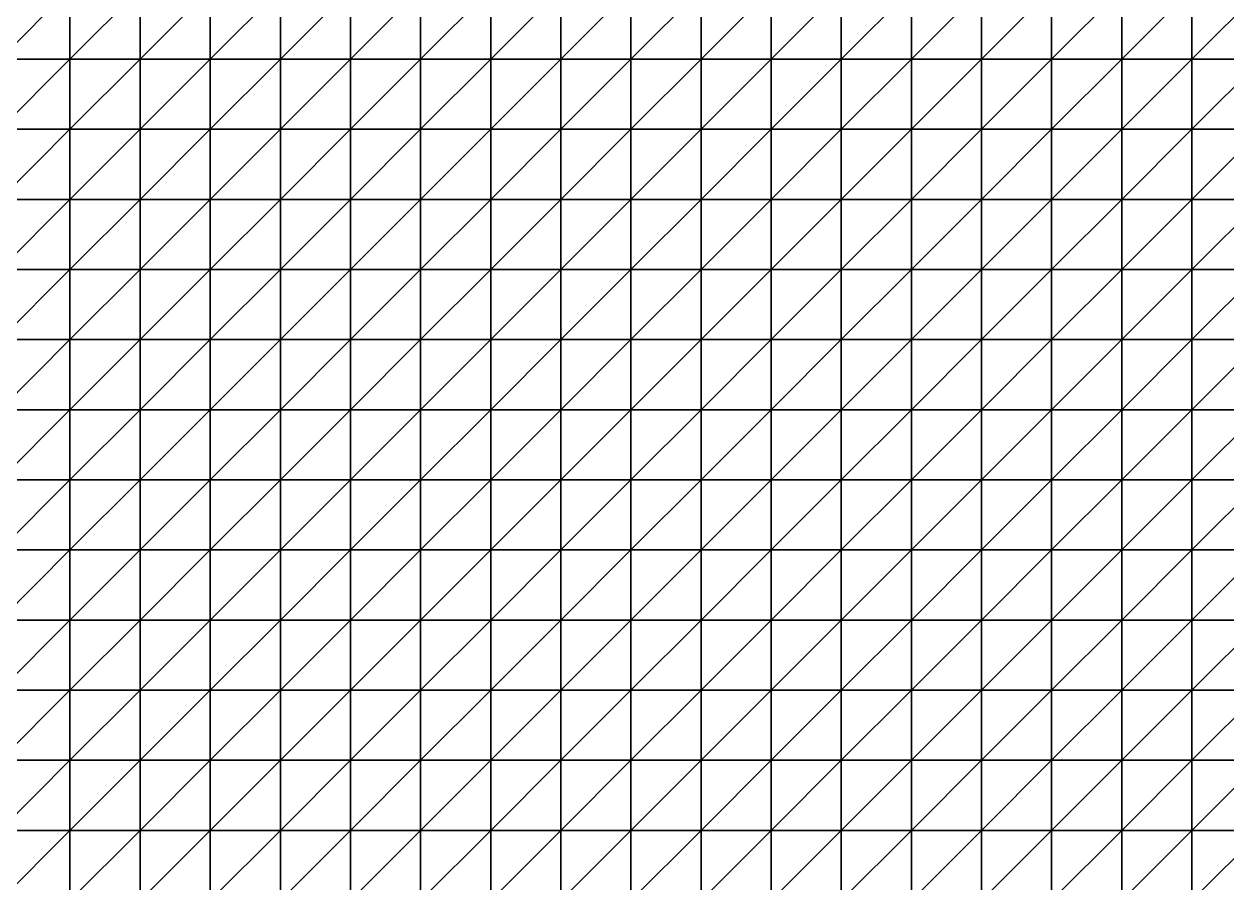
# Model space of a CAD drawing. Extents: x 504700 to 505400, y 9011750 to 9012250.
# Drawn here: x 504873.5 to 505045, y 9011872.5 to 9011995 of the extents above; entities that cross this region are included whole.
import ezdxf

# ---------------------------------------------------------------- set-up
doc = ezdxf.new("R2010")
doc.units = 0

msp = doc.modelspace()

# ---------------------------------------------------------------- linework, layer by layer
at = {"layer": 'TOPO_JULI'}
for points in [[(504870, 9011990, 321.98), (504880, 9011990, 322.11), (504880, 9012000, 321.93)], [(504870, 9011990, 321.98), (504880, 9012000, 321.93), (504870, 9012000, 321.8)], [(504880, 9011990, 322.11), (504890, 9011990, 322.28), (504890, 9012000, 322.1)], [(504880, 9011990, 322.11), (504890, 9012000, 322.1), (504880, 9012000, 321.93)], [(504890, 9011990, 322.28), (504900, 9011990, 322.52), (504900, 9012000, 322.33)], [(504890, 9011990, 322.28), (504900, 9012000, 322.33), (504890, 9012000, 322.1)], [(504900, 9011990, 322.52), (504910, 9011990, 322.82), (504910, 9012000, 322.64)], [(504900, 9011990, 322.52), (504910, 9012000, 322.64), (504900, 9012000, 322.33)], [(504910, 9011990, 322.82), (504920, 9011990, 320.38), (504920, 9012000, 320)], [(504910, 9011990, 322.82), (504920, 9012000, 320), (504910, 9012000, 322.64)], [(504920, 9011990, 320.38), (504930, 9011990, 310.42), (504930, 9012000, 310)], [(504920, 9011990, 320.38), (504930, 9012000, 310), (504920, 9012000, 320)], [(504930, 9011990, 310.42), (504940, 9011990, 300.45), (504940, 9012000, 300)], [(504930, 9011990, 310.42), (504940, 9012000, 300), (504930, 9012000, 310)], [(504940, 9011990, 300.45), (504950, 9011990, 290.5), (504950, 9012000, 290)], [(504940, 9011990, 300.45), (504950, 9012000, 290), (504940, 9012000, 300)], [(504950, 9011990, 290.5), (504960, 9011990, 280.55), (504960, 9012000, 280)], [(504950, 9011990, 290.5), (504960, 9012000, 280), (504950, 9012000, 290)], [(504960, 9011990, 280.55), (504970, 9011990, 270.62), (504970, 9012000, 270)], [(504960, 9011990, 280.55), (504970, 9012000, 270), (504960, 9012000, 280)], [(504970, 9011990, 270.62), (504980, 9011990, 260.71), (504980, 9012000, 260)], [(504970, 9011990, 270.62), (504980, 9012000, 260), (504970, 9012000, 270)], [(504980, 9011990, 260.71), (504990, 9011990, 250.83), (504990, 9012000, 250)], [(504980, 9011990, 260.71), (504990, 9012000, 250), (504980, 9012000, 260)], [(504990, 9011990, 250.83), (505000, 9011990, 245), (505000, 9012000, 245)], [(504990, 9011990, 250.83), (505000, 9012000, 245), (504990, 9012000, 250)], [(505000, 9011990, 245), (505010, 9011990, 245), (505010, 9012000, 245)], [(505000, 9011990, 245), (505010, 9012000, 245), (505000, 9012000, 245)], [(505010, 9011990, 245), (505020, 9011990, 245), (505020, 9012000, 245)], [(505010, 9011990, 245), (505020, 9012000, 245), (505010, 9012000, 245)], [(505020, 9011990, 245), (505030, 9011990, 245), (505030, 9012000, 245)], [(505020, 9011990, 245), (505030, 9012000, 245), (505020, 9012000, 245)], [(505030, 9011990, 245), (505040, 9011990, 245), (505040, 9012000, 245)], [(505030, 9011990, 245), (505040, 9012000, 245), (505030, 9012000, 245)], [(505040, 9011990, 245), (505050, 9011990, 245), (505050, 9012000, 245)], [(505040, 9011990, 245), (505050, 9012000, 245), (505040, 9012000, 245)], [(504870, 9011980, 322.18), (504880, 9011980, 322.31), (504880, 9011990, 322.11)], [(504870, 9011980, 322.18), (504880, 9011990, 322.11), (504870, 9011990, 321.98)], [(504880, 9011980, 322.31), (504890, 9011980, 322.48), (504890, 9011990, 322.28)], [(504880, 9011980, 322.31), (504890, 9011990, 322.28), (504880, 9011990, 322.11)], [(504890, 9011980, 322.48), (504900, 9011980, 322.71), (504900, 9011990, 322.52)], [(504890, 9011980, 322.48), (504900, 9011990, 322.52), (504890, 9011990, 322.28)], [(504900, 9011980, 322.71), (504910, 9011980, 323.02), (504910, 9011990, 322.82)], [(504900, 9011980, 322.71), (504910, 9011990, 322.82), (504900, 9011990, 322.52)], [(504910, 9011980, 323.02), (504920, 9011980, 321.53), (504920, 9011990, 320.38)], [(504910, 9011980, 323.02), (504920, 9011990, 320.38), (504910, 9011990, 322.82)], [(504920, 9011980, 321.53), (504930, 9011980, 311.65), (504930, 9011990, 310.42)], [(504920, 9011980, 321.53), (504930, 9011990, 310.42), (504920, 9011990, 320.38)], [(504930, 9011980, 311.65), (504940, 9011980, 301.8), (504940, 9011990, 300.45)], [(504930, 9011980, 311.65), (504940, 9011990, 300.45), (504930, 9011990, 310.42)], [(504940, 9011980, 301.8), (504950, 9011980, 291.98), (504950, 9011990, 290.5)], [(504940, 9011980, 301.8), (504950, 9011990, 290.5), (504940, 9011990, 300.45)], [(504950, 9011980, 291.98), (504960, 9011980, 282.19), (504960, 9011990, 280.55)], [(504950, 9011980, 291.98), (504960, 9011990, 280.55), (504950, 9011990, 290.5)], [(504960, 9011980, 282.19), (504970, 9011980, 272.46), (504970, 9011990, 270.62)], [(504960, 9011980, 282.19), (504970, 9011990, 270.62), (504960, 9011990, 280.55)], [(504970, 9011980, 272.46), (504980, 9011980, 262.8), (504980, 9011990, 260.71)], [(504970, 9011980, 272.46), (504980, 9011990, 260.71), (504970, 9011990, 270.62)], [(504980, 9011980, 262.8), (504990, 9011980, 253.25), (504990, 9011990, 250.83)], [(504980, 9011980, 262.8), (504990, 9011990, 250.83), (504980, 9011990, 260.71)], [(504990, 9011980, 253.25), (505000, 9011980, 245), (505000, 9011990, 245)], [(504990, 9011980, 253.25), (505000, 9011990, 245), (504990, 9011990, 250.83)], [(505000, 9011980, 245), (505010, 9011980, 245), (505010, 9011990, 245)], [(505000, 9011980, 245), (505010, 9011990, 245), (505000, 9011990, 245)], [(505010, 9011980, 245), (505020, 9011980, 245), (505020, 9011990, 245)], [(505010, 9011980, 245), (505020, 9011990, 245), (505010, 9011990, 245)], [(505020, 9011980, 245), (505030, 9011980, 245), (505030, 9011990, 245)], [(505020, 9011980, 245), (505030, 9011990, 245), (505020, 9011990, 245)], [(505030, 9011980, 245), (505040, 9011980, 245), (505040, 9011990, 245)], [(505030, 9011980, 245), (505040, 9011990, 245), (505030, 9011990, 245)], [(505040, 9011980, 245), (505050, 9011980, 245), (505050, 9011990, 245)], [(505040, 9011980, 245), (505050, 9011990, 245), (505040, 9011990, 245)], [(504870, 9011970, 322.39), (504880, 9011970, 322.52), (504880, 9011980, 322.31)], [(504870, 9011970, 322.39), (504880, 9011980, 322.31), (504870, 9011980, 322.18)], [(504880, 9011970, 322.52), (504890, 9011970, 322.68), (504890, 9011980, 322.48)], [(504880, 9011970, 322.52), (504890, 9011980, 322.48), (504880, 9011980, 322.31)], [(504890, 9011970, 322.68), (504900, 9011970, 322.92), (504900, 9011980, 322.71)], [(504890, 9011970, 322.68), (504900, 9011980, 322.71), (504890, 9011980, 322.48)], [(504900, 9011970, 322.92), (504910, 9011970, 323.22), (504910, 9011980, 323.02)], [(504900, 9011970, 322.92), (504910, 9011980, 323.02), (504900, 9011980, 322.71)], [(504910, 9011970, 323.22), (504920, 9011970, 323.42), (504920, 9011980, 321.53)], [(504910, 9011970, 323.22), (504920, 9011980, 321.53), (504910, 9011980, 323.02)], [(504920, 9011970, 323.42), (504930, 9011970, 313.69), (504930, 9011980, 311.65)], [(504920, 9011970, 323.42), (504930, 9011980, 311.65), (504920, 9011980, 321.53)], [(504930, 9011970, 313.69), (504940, 9011970, 304.02), (504940, 9011980, 301.8)], [(504930, 9011970, 313.69), (504940, 9011980, 301.8), (504930, 9011980, 311.65)], [(504940, 9011970, 304.02), (504950, 9011970, 294.4), (504950, 9011980, 291.98)], [(504940, 9011970, 304.02), (504950, 9011980, 291.98), (504940, 9011980, 301.8)], [(504950, 9011970, 294.4), (504960, 9011970, 284.87), (504960, 9011980, 282.19)], [(504950, 9011970, 294.4), (504960, 9011980, 282.19), (504950, 9011980, 291.98)], [(504960, 9011970, 284.87), (504970, 9011970, 275.44), (504970, 9011980, 272.46)], [(504960, 9011970, 284.87), (504970, 9011980, 272.46), (504960, 9011980, 282.19)], [(504970, 9011970, 275.44), (504980, 9011970, 266.16), (504980, 9011980, 262.8)], [(504970, 9011970, 275.44), (504980, 9011980, 262.8), (504970, 9011980, 272.46)], [(504980, 9011970, 266.16), (504990, 9011970, 257.08), (504990, 9011980, 253.25)], [(504980, 9011970, 266.16), (504990, 9011980, 253.25), (504980, 9011980, 262.8)], [(504990, 9011970, 257.08), (505000, 9011970, 248.31), (505000, 9011980, 245)], [(504990, 9011970, 257.08), (505000, 9011980, 245), (504990, 9011980, 253.25)], [(505000, 9011970, 248.31), (505010, 9011970, 245), (505010, 9011980, 245)], [(505000, 9011970, 248.31), (505010, 9011980, 245), (505000, 9011980, 245)], [(505010, 9011970, 245), (505020, 9011970, 245), (505020, 9011980, 245)], [(505010, 9011970, 245), (505020, 9011980, 245), (505010, 9011980, 245)], [(505020, 9011970, 245), (505030, 9011970, 245), (505030, 9011980, 245)], [(505020, 9011970, 245), (505030, 9011980, 245), (505020, 9011980, 245)], [(505030, 9011970, 245), (505040, 9011970, 245), (505040, 9011980, 245)], [(505030, 9011970, 245), (505040, 9011980, 245), (505030, 9011980, 245)], [(505040, 9011970, 245), (505050, 9011970, 245), (505050, 9011980, 245)], [(505040, 9011970, 245), (505050, 9011980, 245), (505040, 9011980, 245)], [(504870, 9011960, 322.61), (504880, 9011960, 322.74), (504880, 9011970, 322.52)], [(504870, 9011960, 322.61), (504880, 9011970, 322.52), (504870, 9011970, 322.39)], [(504880, 9011960, 322.74), (504890, 9011960, 322.9), (504890, 9011970, 322.68)], [(504880, 9011960, 322.74), (504890, 9011970, 322.68), (504880, 9011970, 322.52)], [(504890, 9011960, 322.9), (504900, 9011960, 323.13), (504900, 9011970, 322.92)], [(504890, 9011960, 322.9), (504900, 9011970, 322.92), (504890, 9011970, 322.68)], [(504900, 9011960, 323.13), (504910, 9011960, 323.43), (504910, 9011970, 323.22)], [(504900, 9011960, 323.13), (504910, 9011970, 323.22), (504900, 9011970, 322.92)], [(504910, 9011960, 323.43), (504920, 9011960, 323.85), (504920, 9011970, 323.42)], [(504910, 9011960, 323.43), (504920, 9011970, 323.42), (504910, 9011970, 323.22)], [(504920, 9011960, 323.85), (504930, 9011960, 316.49), (504930, 9011970, 313.69)], [(504920, 9011960, 323.85), (504930, 9011970, 313.69), (504920, 9011970, 323.42)], [(504930, 9011960, 316.49), (504940, 9011960, 307.05), (504940, 9011970, 304.02)], [(504930, 9011960, 316.49), (504940, 9011970, 304.02), (504930, 9011970, 313.69)], [(504940, 9011960, 307.05), (504950, 9011960, 297.7), (504950, 9011970, 294.4)], [(504940, 9011960, 307.05), (504950, 9011970, 294.4), (504940, 9011970, 304.02)], [(504950, 9011960, 297.7), (504960, 9011960, 288.49), (504960, 9011970, 284.87)], [(504950, 9011960, 297.7), (504960, 9011970, 284.87), (504950, 9011970, 294.4)], [(504960, 9011960, 288.49), (504970, 9011960, 279.44), (504970, 9011970, 275.44)], [(504960, 9011960, 288.49), (504970, 9011970, 275.44), (504960, 9011970, 284.87)], [(504970, 9011960, 279.44), (504980, 9011960, 270.62), (504980, 9011970, 266.16)], [(504970, 9011960, 279.44), (504980, 9011970, 266.16), (504970, 9011970, 275.44)], [(504980, 9011960, 270.62), (504990, 9011960, 262.11), (504990, 9011970, 257.08)], [(504980, 9011960, 270.62), (504990, 9011970, 257.08), (504980, 9011970, 266.16)], [(504990, 9011960, 262.11), (505000, 9011960, 254.03), (505000, 9011970, 248.31)], [(504990, 9011960, 262.11), (505000, 9011970, 248.31), (504990, 9011970, 257.08)], [(505000, 9011960, 254.03), (505010, 9011960, 246.57), (505010, 9011970, 245)], [(505000, 9011960, 254.03), (505010, 9011970, 245), (505000, 9011970, 248.31)], [(505010, 9011960, 246.57), (505020, 9011960, 245), (505020, 9011970, 245)], [(505010, 9011960, 246.57), (505020, 9011970, 245), (505010, 9011970, 245)], [(505020, 9011960, 245), (505030, 9011960, 245), (505030, 9011970, 245)], [(505020, 9011960, 245), (505030, 9011970, 245), (505020, 9011970, 245)], [(505030, 9011960, 245), (505040, 9011960, 245), (505040, 9011970, 245)], [(505030, 9011960, 245), (505040, 9011970, 245), (505030, 9011970, 245)], [(505040, 9011960, 245), (505050, 9011960, 245), (505050, 9011970, 245)], [(505040, 9011960, 245), (505050, 9011970, 245), (505040, 9011970, 245)], [(504870, 9011950, 322.85), (504880, 9011950, 322.97), (504880, 9011960, 322.74)], [(504870, 9011950, 322.85), (504880, 9011960, 322.74), (504870, 9011960, 322.61)], [(504880, 9011950, 322.97), (504890, 9011950, 323.13), (504890, 9011960, 322.9)], [(504880, 9011950, 322.97), (504890, 9011960, 322.9), (504880, 9011960, 322.74)], [(504890, 9011950, 323.13), (504900, 9011950, 323.36), (504900, 9011960, 323.13)], [(504890, 9011950, 323.13), (504900, 9011960, 323.13), (504890, 9011960, 322.9)], [(504900, 9011950, 323.36), (504910, 9011950, 323.65), (504910, 9011960, 323.43)], [(504900, 9011950, 323.36), (504910, 9011960, 323.43), (504900, 9011960, 323.13)], [(504910, 9011950, 323.65), (504920, 9011950, 324.06), (504920, 9011960, 323.85)], [(504910, 9011950, 323.65), (504920, 9011960, 323.85), (504910, 9011960, 323.43)], [(504920, 9011950, 324.06), (504930, 9011950, 320), (504930, 9011960, 316.49)], [(504920, 9011950, 324.06), (504930, 9011960, 316.49), (504920, 9011960, 323.85)], [(504930, 9011950, 320), (504940, 9011950, 310.83), (504940, 9011960, 307.05)], [(504930, 9011950, 320), (504940, 9011960, 307.05), (504930, 9011960, 316.49)], [(504940, 9011950, 310.83), (504950, 9011950, 301.8), (504950, 9011960, 297.7)], [(504940, 9011950, 310.83), (504950, 9011960, 297.7), (504940, 9011960, 307.05)], [(504950, 9011950, 301.8), (504960, 9011950, 292.96), (504960, 9011960, 288.49)], [(504950, 9011950, 301.8), (504960, 9011960, 288.49), (504950, 9011960, 297.7)], [(504960, 9011950, 292.96), (504970, 9011950, 284.34), (504970, 9011960, 279.44)], [(504960, 9011950, 292.96), (504970, 9011960, 279.44), (504960, 9011960, 288.49)], [(504970, 9011950, 284.34), (504980, 9011950, 276.02), (504980, 9011960, 270.62)], [(504970, 9011950, 284.34), (504980, 9011960, 270.62), (504970, 9011960, 279.44)], [(504980, 9011950, 276.02), (504990, 9011950, 268.1), (504990, 9011960, 262.11)], [(504980, 9011950, 276.02), (504990, 9011960, 262.11), (504980, 9011960, 270.62)], [(504990, 9011950, 268.1), (505000, 9011950, 260.71), (505000, 9011960, 254.03)], [(504990, 9011950, 268.1), (505000, 9011960, 254.03), (504990, 9011960, 262.11)], [(505000, 9011950, 260.71), (505010, 9011950, 254.03), (505010, 9011960, 246.57)], [(505000, 9011950, 260.71), (505010, 9011960, 246.57), (505000, 9011960, 254.03)], [(505010, 9011950, 254.03), (505020, 9011950, 248.31), (505020, 9011960, 245)], [(505010, 9011950, 254.03), (505020, 9011960, 245), (505010, 9011960, 246.57)], [(505020, 9011950, 248.31), (505030, 9011950, 245), (505030, 9011960, 245)], [(505020, 9011950, 248.31), (505030, 9011960, 245), (505020, 9011960, 245)], [(505030, 9011950, 245), (505040, 9011950, 245), (505040, 9011960, 245)], [(505030, 9011950, 245), (505040, 9011960, 245), (505030, 9011960, 245)], [(505040, 9011950, 245), (505050, 9011950, 245), (505050, 9011960, 245)], [(505040, 9011950, 245), (505050, 9011960, 245), (505040, 9011960, 245)], [(504870, 9011940, 323.09), (504880, 9011940, 323.21), (504880, 9011950, 322.97)], [(504870, 9011940, 323.09), (504880, 9011950, 322.97), (504870, 9011950, 322.85)], [(504880, 9011940, 323.21), (504890, 9011940, 323.36), (504890, 9011950, 323.13)], [(504880, 9011940, 323.21), (504890, 9011950, 323.13), (504880, 9011950, 322.97)], [(504890, 9011940, 323.36), (504900, 9011940, 323.59), (504900, 9011950, 323.36)], [(504890, 9011940, 323.36), (504900, 9011950, 323.36), (504890, 9011950, 323.13)], [(504900, 9011940, 323.59), (504910, 9011940, 323.88), (504910, 9011950, 323.65)], [(504900, 9011940, 323.59), (504910, 9011950, 323.65), (504900, 9011950, 323.36)], [(504910, 9011940, 323.88), (504920, 9011940, 324.28), (504920, 9011950, 324.06)], [(504910, 9011940, 323.88), (504920, 9011950, 324.06), (504910, 9011950, 323.65)], [(504920, 9011940, 324.28), (504930, 9011940, 324.16), (504930, 9011950, 320)], [(504920, 9011940, 324.28), (504930, 9011950, 320), (504920, 9011950, 324.06)], [(504930, 9011940, 324.16), (504940, 9011940, 315.3), (504940, 9011950, 310.83)], [(504930, 9011940, 324.16), (504940, 9011950, 310.83), (504930, 9011950, 320)], [(504940, 9011940, 315.3), (504950, 9011940, 306.62), (504950, 9011950, 301.8)], [(504940, 9011940, 315.3), (504950, 9011950, 301.8), (504940, 9011950, 310.83)], [(504950, 9011940, 306.62), (504960, 9011940, 298.17), (504960, 9011950, 292.96)], [(504950, 9011940, 306.62), (504960, 9011950, 292.96), (504950, 9011950, 301.8)], [(504960, 9011940, 298.17), (504970, 9011940, 290), (504970, 9011950, 284.34)], [(504960, 9011940, 298.17), (504970, 9011950, 284.34), (504960, 9011950, 292.96)], [(504970, 9011940, 290), (504980, 9011940, 282.19), (504980, 9011950, 276.02)], [(504970, 9011940, 290), (504980, 9011950, 276.02), (504970, 9011950, 284.34)], [(504980, 9011940, 282.19), (504990, 9011940, 274.85), (504990, 9011950, 268.1)], [(504980, 9011940, 282.19), (504990, 9011950, 268.1), (504980, 9011950, 276.02)], [(504990, 9011940, 274.85), (505000, 9011940, 268.1), (505000, 9011950, 260.71)], [(504990, 9011940, 274.85), (505000, 9011950, 260.71), (504990, 9011950, 268.1)], [(505000, 9011940, 268.1), (505010, 9011940, 262.11), (505010, 9011950, 254.03)], [(505000, 9011940, 268.1), (505010, 9011950, 254.03), (505000, 9011950, 260.71)], [(505010, 9011940, 262.11), (505020, 9011940, 257.08), (505020, 9011950, 248.31)], [(505010, 9011940, 262.11), (505020, 9011950, 248.31), (505010, 9011950, 254.03)], [(505020, 9011940, 257.08), (505030, 9011940, 253.25), (505030, 9011950, 245)], [(505020, 9011940, 257.08), (505030, 9011950, 245), (505020, 9011950, 248.31)], [(505030, 9011940, 253.25), (505040, 9011940, 250.83), (505040, 9011950, 245)], [(505030, 9011940, 253.25), (505040, 9011950, 245), (505030, 9011950, 245)], [(505040, 9011940, 250.83), (505050, 9011940, 250), (505050, 9011950, 245)], [(505040, 9011940, 250.83), (505050, 9011950, 245), (505040, 9011950, 245)], [(504870, 9011930, 323.35), (504880, 9011930, 323.46), (504880, 9011940, 323.21)], [(504870, 9011930, 323.35), (504880, 9011940, 323.21), (504870, 9011940, 323.09)], [(504880, 9011930, 323.46), (504890, 9011930, 323.61), (504890, 9011940, 323.36)], [(504880, 9011930, 323.46), (504890, 9011940, 323.36), (504880, 9011940, 323.21)], [(504890, 9011930, 323.61), (504900, 9011930, 323.83), (504900, 9011940, 323.59)], [(504890, 9011930, 323.61), (504900, 9011940, 323.59), (504890, 9011940, 323.36)], [(504900, 9011930, 323.83), (504910, 9011930, 324.11), (504910, 9011940, 323.88)], [(504900, 9011930, 323.83), (504910, 9011940, 323.88), (504900, 9011940, 323.59)], [(504910, 9011930, 324.11), (504920, 9011930, 324.52), (504920, 9011940, 324.28)], [(504910, 9011930, 324.11), (504920, 9011940, 324.28), (504910, 9011940, 323.88)], [(504920, 9011930, 324.52), (504930, 9011930, 325.01), (504930, 9011940, 324.16)], [(504920, 9011930, 324.52), (504930, 9011940, 324.16), (504920, 9011940, 324.28)], [(504930, 9011930, 325.01), (504940, 9011930, 320.38), (504940, 9011940, 315.3)], [(504930, 9011930, 325.01), (504940, 9011940, 315.3), (504930, 9011940, 324.16)], [(504940, 9011930, 320.38), (504950, 9011930, 312.07), (504950, 9011940, 306.62)], [(504940, 9011930, 320.38), (504950, 9011940, 306.62), (504940, 9011940, 315.3)], [(504950, 9011930, 312.07), (504960, 9011930, 304.02), (504960, 9011940, 298.17)], [(504950, 9011930, 312.07), (504960, 9011940, 298.17), (504950, 9011940, 306.62)], [(504960, 9011930, 304.02), (504970, 9011930, 296.3), (504970, 9011940, 290)], [(504960, 9011930, 304.02), (504970, 9011940, 290), (504960, 9011940, 298.17)], [(504970, 9011930, 296.3), (504980, 9011930, 289), (504980, 9011940, 282.19)], [(504970, 9011930, 296.3), (504980, 9011940, 282.19), (504970, 9011940, 290)], [(504980, 9011930, 289), (504990, 9011930, 282.19), (504990, 9011940, 274.85)], [(504980, 9011930, 289), (504990, 9011940, 274.85), (504980, 9011940, 282.19)], [(504990, 9011930, 282.19), (505000, 9011930, 276.02), (505000, 9011940, 268.1)], [(504990, 9011930, 282.19), (505000, 9011940, 268.1), (504990, 9011940, 274.85)], [(505000, 9011930, 276.02), (505010, 9011930, 270.62), (505010, 9011940, 262.11)], [(505000, 9011930, 276.02), (505010, 9011940, 262.11), (505000, 9011940, 268.1)], [(505010, 9011930, 270.62), (505020, 9011930, 266.16), (505020, 9011940, 257.08)], [(505010, 9011930, 270.62), (505020, 9011940, 257.08), (505010, 9011940, 262.11)], [(505020, 9011930, 266.16), (505030, 9011930, 262.8), (505030, 9011940, 253.25)], [(505020, 9011930, 266.16), (505030, 9011940, 253.25), (505020, 9011940, 257.08)], [(505030, 9011930, 262.8), (505040, 9011930, 260.71), (505040, 9011940, 250.83)], [(505030, 9011930, 262.8), (505040, 9011940, 250.83), (505030, 9011940, 253.25)], [(505040, 9011930, 260.71), (505050, 9011930, 260), (505050, 9011940, 250)], [(505040, 9011930, 260.71), (505050, 9011940, 250), (505040, 9011940, 250.83)], [(504870, 9011920, 323.62), (504880, 9011920, 323.73), (504880, 9011930, 323.46)], [(504870, 9011920, 323.62), (504880, 9011930, 323.46), (504870, 9011930, 323.35)], [(504880, 9011920, 323.73), (504890, 9011920, 323.87), (504890, 9011930, 323.61)], [(504880, 9011920, 323.73), (504890, 9011930, 323.61), (504880, 9011930, 323.46)], [(504890, 9011920, 323.87), (504900, 9011920, 324.08), (504900, 9011930, 323.83)], [(504890, 9011920, 323.87), (504900, 9011930, 323.83), (504890, 9011930, 323.61)], [(504900, 9011920, 324.08), (504910, 9011920, 324.36), (504910, 9011930, 324.11)], [(504900, 9011920, 324.08), (504910, 9011930, 324.11), (504900, 9011930, 323.83)], [(504910, 9011920, 324.36), (504920, 9011920, 324.75), (504920, 9011930, 324.52)], [(504910, 9011920, 324.36), (504920, 9011930, 324.52), (504910, 9011930, 324.11)], [(504920, 9011920, 324.75), (504930, 9011920, 325.24), (504930, 9011930, 325.01)], [(504920, 9011920, 324.75), (504930, 9011930, 325.01), (504920, 9011930, 324.52)], [(504930, 9011920, 325.24), (504940, 9011920, 325.85), (504940, 9011930, 320.38)], [(504930, 9011920, 325.24), (504940, 9011930, 320.38), (504930, 9011930, 325.01)], [(504940, 9011920, 325.85), (504950, 9011920, 318.06), (504950, 9011930, 312.07)], [(504940, 9011920, 325.85), (504950, 9011930, 312.07), (504940, 9011930, 320.38)], [(504950, 9011920, 318.06), (504960, 9011920, 310.42), (504960, 9011930, 304.02)], [(504950, 9011920, 318.06), (504960, 9011930, 304.02), (504950, 9011930, 312.07)], [(504960, 9011920, 310.42), (504970, 9011920, 303.14), (504970, 9011930, 296.3)], [(504960, 9011920, 310.42), (504970, 9011930, 296.3), (504960, 9011930, 304.02)], [(504970, 9011920, 303.14), (504980, 9011920, 296.3), (504980, 9011930, 289)], [(504970, 9011920, 303.14), (504980, 9011930, 289), (504970, 9011930, 296.3)], [(504980, 9011920, 296.3), (504990, 9011920, 290), (504990, 9011930, 282.19)], [(504980, 9011920, 296.3), (504990, 9011930, 282.19), (504980, 9011930, 289)], [(504990, 9011920, 290), (505000, 9011920, 284.34), (505000, 9011930, 276.02)], [(504990, 9011920, 290), (505000, 9011930, 276.02), (504990, 9011930, 282.19)], [(505000, 9011920, 284.34), (505010, 9011920, 279.44), (505010, 9011930, 270.62)], [(505000, 9011920, 284.34), (505010, 9011930, 270.62), (505000, 9011930, 276.02)], [(505010, 9011920, 279.44), (505020, 9011920, 275.44), (505020, 9011930, 266.16)], [(505010, 9011920, 279.44), (505020, 9011930, 266.16), (505010, 9011930, 270.62)], [(505020, 9011920, 275.44), (505030, 9011920, 272.46), (505030, 9011930, 262.8)], [(505020, 9011920, 275.44), (505030, 9011930, 262.8), (505020, 9011930, 266.16)], [(505030, 9011920, 272.46), (505040, 9011920, 270.62), (505040, 9011930, 260.71)], [(505030, 9011920, 272.46), (505040, 9011930, 260.71), (505030, 9011930, 262.8)], [(505040, 9011920, 270.62), (505050, 9011920, 270), (505050, 9011930, 260)], [(505040, 9011920, 270.62), (505050, 9011930, 260), (505040, 9011930, 260.71)], [(504870, 9011910, 323.9), (504880, 9011910, 324), (504880, 9011920, 323.73)], [(504870, 9011910, 323.9), (504880, 9011920, 323.73), (504870, 9011920, 323.62)], [(504880, 9011910, 324), (504890, 9011910, 324.13), (504890, 9011920, 323.87)], [(504880, 9011910, 324), (504890, 9011920, 323.87), (504880, 9011920, 323.73)], [(504890, 9011910, 324.13), (504900, 9011910, 324.34), (504900, 9011920, 324.08)], [(504890, 9011910, 324.13), (504900, 9011920, 324.08), (504890, 9011920, 323.87)], [(504900, 9011910, 324.34), (504910, 9011910, 324.61), (504910, 9011920, 324.36)], [(504900, 9011910, 324.34), (504910, 9011920, 324.36), (504900, 9011920, 324.08)], [(504910, 9011910, 324.61), (504920, 9011910, 325), (504920, 9011920, 324.75)], [(504910, 9011910, 324.61), (504920, 9011920, 324.75), (504910, 9011920, 324.36)], [(504920, 9011910, 325), (504930, 9011910, 325.47), (504930, 9011920, 325.24)], [(504920, 9011910, 325), (504930, 9011920, 325.24), (504920, 9011920, 324.75)], [(504930, 9011910, 325.47), (504940, 9011910, 326.08), (504940, 9011920, 325.85)], [(504930, 9011910, 325.47), (504940, 9011920, 325.85), (504930, 9011920, 325.24)], [(504940, 9011910, 326.08), (504950, 9011910, 324.54), (504950, 9011920, 318.06)], [(504940, 9011910, 326.08), (504950, 9011920, 318.06), (504940, 9011920, 325.85)], [(504950, 9011910, 324.54), (504960, 9011910, 317.28), (504960, 9011920, 310.42)], [(504950, 9011910, 324.54), (504960, 9011920, 310.42), (504950, 9011920, 318.06)], [(504960, 9011910, 317.28), (504970, 9011910, 310.42), (504970, 9011920, 303.14)], [(504960, 9011910, 317.28), (504970, 9011920, 303.14), (504960, 9011920, 310.42)], [(504970, 9011910, 310.42), (504980, 9011910, 304.02), (504980, 9011920, 296.3)], [(504970, 9011910, 310.42), (504980, 9011920, 296.3), (504970, 9011920, 303.14)], [(504980, 9011910, 304.02), (504990, 9011910, 298.17), (504990, 9011920, 290)], [(504980, 9011910, 304.02), (504990, 9011920, 290), (504980, 9011920, 296.3)], [(504990, 9011910, 298.17), (505000, 9011910, 292.96), (505000, 9011920, 284.34)], [(504990, 9011910, 298.17), (505000, 9011920, 284.34), (504990, 9011920, 290)], [(505000, 9011910, 292.96), (505010, 9011910, 288.49), (505010, 9011920, 279.44)], [(505000, 9011910, 292.96), (505010, 9011920, 279.44), (505000, 9011920, 284.34)], [(505010, 9011910, 288.49), (505020, 9011910, 284.87), (505020, 9011920, 275.44)], [(505010, 9011910, 288.49), (505020, 9011920, 275.44), (505010, 9011920, 279.44)], [(505020, 9011910, 284.87), (505030, 9011910, 282.19), (505030, 9011920, 272.46)], [(505020, 9011910, 284.87), (505030, 9011920, 272.46), (505020, 9011920, 275.44)], [(505030, 9011910, 282.19), (505040, 9011910, 280.55), (505040, 9011920, 270.62)], [(505030, 9011910, 282.19), (505040, 9011920, 270.62), (505030, 9011920, 272.46)], [(505040, 9011910, 280.55), (505050, 9011910, 280), (505050, 9011920, 270)], [(505040, 9011910, 280.55), (505050, 9011920, 270), (505040, 9011920, 270.62)], [(504870, 9011900, 324.19), (504880, 9011900, 324.29), (504880, 9011910, 324)], [(504870, 9011900, 324.19), (504880, 9011910, 324), (504870, 9011910, 323.9)], [(504880, 9011900, 324.29), (504890, 9011900, 324.41), (504890, 9011910, 324.13)], [(504880, 9011900, 324.29), (504890, 9011910, 324.13), (504880, 9011910, 324)], [(504890, 9011900, 324.41), (504900, 9011900, 324.61), (504900, 9011910, 324.34)], [(504890, 9011900, 324.41), (504900, 9011910, 324.34), (504890, 9011910, 324.13)], [(504900, 9011900, 324.61), (504910, 9011900, 324.87), (504910, 9011910, 324.61)], [(504900, 9011900, 324.61), (504910, 9011910, 324.61), (504900, 9011910, 324.34)], [(504910, 9011900, 324.87), (504920, 9011900, 325.25), (504920, 9011910, 325)], [(504910, 9011900, 324.87), (504920, 9011910, 325), (504910, 9011910, 324.61)], [(504920, 9011900, 325.25), (504930, 9011900, 325.72), (504930, 9011910, 325.47)], [(504920, 9011900, 325.25), (504930, 9011910, 325.47), (504920, 9011910, 325)], [(504930, 9011900, 325.72), (504940, 9011900, 326.32), (504940, 9011910, 326.08)], [(504930, 9011900, 325.72), (504940, 9011910, 326.08), (504930, 9011910, 325.47)], [(504940, 9011900, 326.32), (504950, 9011900, 327.01), (504950, 9011910, 324.54)], [(504940, 9011900, 326.32), (504950, 9011910, 324.54), (504940, 9011910, 326.08)], [(504950, 9011900, 327.01), (504960, 9011900, 324.54), (504960, 9011910, 317.28)], [(504950, 9011900, 327.01), (504960, 9011910, 317.28), (504950, 9011910, 324.54)], [(504960, 9011900, 324.54), (504970, 9011900, 318.06), (504970, 9011910, 310.42)], [(504960, 9011900, 324.54), (504970, 9011910, 310.42), (504960, 9011910, 317.28)], [(504970, 9011900, 318.06), (504980, 9011900, 312.07), (504980, 9011910, 304.02)], [(504970, 9011900, 318.06), (504980, 9011910, 304.02), (504970, 9011910, 310.42)], [(504980, 9011900, 312.07), (504990, 9011900, 306.62), (504990, 9011910, 298.17)], [(504980, 9011900, 312.07), (504990, 9011910, 298.17), (504980, 9011910, 304.02)], [(504990, 9011900, 306.62), (505000, 9011900, 301.8), (505000, 9011910, 292.96)], [(504990, 9011900, 306.62), (505000, 9011910, 292.96), (504990, 9011910, 298.17)], [(505000, 9011900, 301.8), (505010, 9011900, 297.7), (505010, 9011910, 288.49)], [(505000, 9011900, 301.8), (505010, 9011910, 288.49), (505000, 9011910, 292.96)], [(505010, 9011900, 297.7), (505020, 9011900, 294.4), (505020, 9011910, 284.87)], [(505010, 9011900, 297.7), (505020, 9011910, 284.87), (505010, 9011910, 288.49)], [(505020, 9011900, 294.4), (505030, 9011900, 291.98), (505030, 9011910, 282.19)], [(505020, 9011900, 294.4), (505030, 9011910, 282.19), (505020, 9011910, 284.87)], [(505030, 9011900, 291.98), (505040, 9011900, 290.5), (505040, 9011910, 280.55)], [(505030, 9011900, 291.98), (505040, 9011910, 280.55), (505030, 9011910, 282.19)], [(505040, 9011900, 290.5), (505050, 9011900, 290), (505050, 9011910, 280)], [(505040, 9011900, 290.5), (505050, 9011910, 280), (505040, 9011910, 280.55)], [(504870, 9011890, 324.49), (504880, 9011890, 324.58), (504880, 9011900, 324.29)], [(504870, 9011890, 324.49), (504880, 9011900, 324.29), (504870, 9011900, 324.19)], [(504880, 9011890, 324.58), (504890, 9011890, 324.7), (504890, 9011900, 324.41)], [(504880, 9011890, 324.58), (504890, 9011900, 324.41), (504880, 9011900, 324.29)], [(504890, 9011890, 324.7), (504900, 9011890, 324.89), (504900, 9011900, 324.61)], [(504890, 9011890, 324.7), (504900, 9011900, 324.61), (504890, 9011900, 324.41)], [(504900, 9011890, 324.89), (504910, 9011890, 325.14), (504910, 9011900, 324.87)], [(504900, 9011890, 324.89), (504910, 9011900, 324.87), (504900, 9011900, 324.61)], [(504910, 9011890, 325.14), (504920, 9011890, 325.51), (504920, 9011900, 325.25)], [(504910, 9011890, 325.14), (504920, 9011900, 325.25), (504910, 9011900, 324.87)], [(504920, 9011890, 325.51), (504930, 9011890, 325.97), (504930, 9011900, 325.72)], [(504920, 9011890, 325.51), (504930, 9011900, 325.72), (504920, 9011900, 325.25)], [(504930, 9011890, 325.97), (504940, 9011890, 326.56), (504940, 9011900, 326.32)], [(504930, 9011890, 325.97), (504940, 9011900, 326.32), (504930, 9011900, 325.72)], [(504940, 9011890, 326.56), (504950, 9011890, 327.25), (504950, 9011900, 327.01)], [(504940, 9011890, 326.56), (504950, 9011900, 327.01), (504940, 9011900, 326.32)], [(504950, 9011890, 327.25), (504960, 9011890, 328.05), (504960, 9011900, 324.54)], [(504950, 9011890, 327.25), (504960, 9011900, 324.54), (504950, 9011900, 327.01)], [(504960, 9011890, 328.05), (504970, 9011890, 326.01), (504970, 9011900, 318.06)], [(504960, 9011890, 328.05), (504970, 9011900, 318.06), (504960, 9011900, 324.54)], [(504970, 9011890, 326.01), (504980, 9011890, 320.38), (504980, 9011900, 312.07)], [(504970, 9011890, 326.01), (504980, 9011900, 312.07), (504970, 9011900, 318.06)], [(504980, 9011890, 320.38), (504990, 9011890, 315.3), (504990, 9011900, 306.62)], [(504980, 9011890, 320.38), (504990, 9011900, 306.62), (504980, 9011900, 312.07)], [(504990, 9011890, 315.3), (505000, 9011890, 310.83), (505000, 9011900, 301.8)], [(504990, 9011890, 315.3), (505000, 9011900, 301.8), (504990, 9011900, 306.62)], [(505000, 9011890, 310.83), (505010, 9011890, 307.05), (505010, 9011900, 297.7)], [(505000, 9011890, 310.83), (505010, 9011900, 297.7), (505000, 9011900, 301.8)], [(505010, 9011890, 307.05), (505020, 9011890, 304.02), (505020, 9011900, 294.4)], [(505010, 9011890, 307.05), (505020, 9011900, 294.4), (505010, 9011900, 297.7)], [(505020, 9011890, 304.02), (505030, 9011890, 301.8), (505030, 9011900, 291.98)], [(505020, 9011890, 304.02), (505030, 9011900, 291.98), (505020, 9011900, 294.4)], [(505030, 9011890, 301.8), (505040, 9011890, 300.45), (505040, 9011900, 290.5)], [(505030, 9011890, 301.8), (505040, 9011900, 290.5), (505030, 9011900, 291.98)], [(505040, 9011890, 300.45), (505050, 9011890, 300), (505050, 9011900, 290)], [(505040, 9011890, 300.45), (505050, 9011900, 290), (505040, 9011900, 290.5)], [(504870, 9011880, 324.8), (504880, 9011880, 324.88), (504880, 9011890, 324.58)], [(504870, 9011880, 324.8), (504880, 9011890, 324.58), (504870, 9011890, 324.49)], [(504880, 9011880, 324.88), (504890, 9011880, 324.99), (504890, 9011890, 324.7)], [(504880, 9011880, 324.88), (504890, 9011890, 324.7), (504880, 9011890, 324.58)], [(504890, 9011880, 324.99), (504900, 9011880, 325.17), (504900, 9011890, 324.89)], [(504890, 9011880, 324.99), (504900, 9011890, 324.89), (504890, 9011890, 324.7)], [(504900, 9011880, 325.17), (504910, 9011880, 325.42), (504910, 9011890, 325.14)], [(504900, 9011880, 325.17), (504910, 9011890, 325.14), (504900, 9011890, 324.89)], [(504910, 9011880, 325.42), (504920, 9011880, 325.78), (504920, 9011890, 325.51)], [(504910, 9011880, 325.42), (504920, 9011890, 325.51), (504910, 9011890, 325.14)], [(504920, 9011880, 325.78), (504930, 9011880, 326.23), (504930, 9011890, 325.97)], [(504920, 9011880, 325.78), (504930, 9011890, 325.97), (504920, 9011890, 325.51)], [(504930, 9011880, 326.23), (504940, 9011880, 326.81), (504940, 9011890, 326.56)], [(504930, 9011880, 326.23), (504940, 9011890, 326.56), (504930, 9011890, 325.97)], [(504940, 9011880, 326.81), (504950, 9011880, 327.48), (504950, 9011890, 327.25)], [(504940, 9011880, 326.81), (504950, 9011890, 327.25), (504940, 9011890, 326.56)], [(504950, 9011880, 327.48), (504960, 9011880, 328.28), (504960, 9011890, 328.05)], [(504950, 9011880, 327.48), (504960, 9011890, 328.05), (504950, 9011890, 327.25)], [(504960, 9011880, 328.28), (504970, 9011880, 329.15), (504970, 9011890, 326.01)], [(504960, 9011880, 328.28), (504970, 9011890, 326.01), (504960, 9011890, 328.05)], [(504970, 9011880, 329.15), (504980, 9011880, 328.92), (504980, 9011890, 320.38)], [(504970, 9011880, 329.15), (504980, 9011890, 320.38), (504970, 9011890, 326.01)], [(504980, 9011880, 328.92), (504990, 9011880, 324.16), (504990, 9011890, 315.3)], [(504980, 9011880, 328.92), (504990, 9011890, 315.3), (504980, 9011890, 320.38)], [(504990, 9011880, 324.16), (505000, 9011880, 320), (505000, 9011890, 310.83)], [(504990, 9011880, 324.16), (505000, 9011890, 310.83), (504990, 9011890, 315.3)], [(505000, 9011880, 320), (505010, 9011880, 316.49), (505010, 9011890, 307.05)], [(505000, 9011880, 320), (505010, 9011890, 307.05), (505000, 9011890, 310.83)], [(505010, 9011880, 316.49), (505020, 9011880, 313.69), (505020, 9011890, 304.02)], [(505010, 9011880, 316.49), (505020, 9011890, 304.02), (505010, 9011890, 307.05)], [(505020, 9011880, 313.69), (505030, 9011880, 311.65), (505030, 9011890, 301.8)], [(505020, 9011880, 313.69), (505030, 9011890, 301.8), (505020, 9011890, 304.02)], [(505030, 9011880, 311.65), (505040, 9011880, 310.42), (505040, 9011890, 300.45)], [(505030, 9011880, 311.65), (505040, 9011890, 300.45), (505030, 9011890, 301.8)], [(505040, 9011880, 310.42), (505050, 9011880, 310), (505050, 9011890, 300)], [(505040, 9011880, 310.42), (505050, 9011890, 300), (505040, 9011890, 300.45)], [(504870, 9011870, 325.12), (504880, 9011870, 325.19), (504880, 9011880, 324.88)], [(504870, 9011870, 325.12), (504880, 9011880, 324.88), (504870, 9011880, 324.8)], [(504880, 9011870, 325.19), (504890, 9011870, 325.29), (504890, 9011880, 324.99)], [(504880, 9011870, 325.19), (504890, 9011880, 324.99), (504880, 9011880, 324.88)], [(504890, 9011870, 325.29), (504900, 9011870, 325.47), (504900, 9011880, 325.17)], [(504890, 9011870, 325.29), (504900, 9011880, 325.17), (504890, 9011880, 324.99)], [(504900, 9011870, 325.47), (504910, 9011870, 325.7), (504910, 9011880, 325.42)], [(504900, 9011870, 325.47), (504910, 9011880, 325.42), (504900, 9011880, 325.17)], [(504910, 9011870, 325.7), (504920, 9011870, 326.05), (504920, 9011880, 325.78)], [(504910, 9011870, 325.7), (504920, 9011880, 325.78), (504910, 9011880, 325.42)], [(504920, 9011870, 326.05), (504930, 9011870, 326.49), (504930, 9011880, 326.23)], [(504920, 9011870, 326.05), (504930, 9011880, 326.23), (504920, 9011880, 325.78)], [(504930, 9011870, 326.49), (504940, 9011870, 327.06), (504940, 9011880, 326.81)], [(504930, 9011870, 326.49), (504940, 9011880, 326.81), (504930, 9011880, 326.23)], [(504940, 9011870, 327.06), (504950, 9011870, 327.72), (504950, 9011880, 327.48)], [(504940, 9011870, 327.06), (504950, 9011880, 327.48), (504940, 9011880, 326.81)], [(504950, 9011870, 327.72), (504960, 9011870, 328.51), (504960, 9011880, 328.28)], [(504950, 9011870, 327.72), (504960, 9011880, 328.28), (504950, 9011880, 327.48)], [(504960, 9011870, 328.51), (504970, 9011870, 329.37), (504970, 9011880, 329.15)], [(504960, 9011870, 328.51), (504970, 9011880, 329.15), (504960, 9011880, 328.28)], [(504970, 9011870, 329.37), (504980, 9011870, 330.32), (504980, 9011880, 328.92)], [(504970, 9011870, 329.37), (504980, 9011880, 328.92), (504970, 9011880, 329.15)], [(504980, 9011870, 330.32), (504990, 9011870, 331.31), (504990, 9011880, 324.16)], [(504980, 9011870, 330.32), (504990, 9011880, 324.16), (504980, 9011880, 328.92)], [(504990, 9011870, 331.31), (505000, 9011870, 329.28), (505000, 9011880, 320)], [(504990, 9011870, 331.31), (505000, 9011880, 320), (504990, 9011880, 324.16)], [(505000, 9011870, 329.28), (505010, 9011870, 326.01), (505010, 9011880, 316.49)], [(505000, 9011870, 329.28), (505010, 9011880, 316.49), (505000, 9011880, 320)], [(505010, 9011870, 326.01), (505020, 9011870, 323.42), (505020, 9011880, 313.69)], [(505010, 9011870, 326.01), (505020, 9011880, 313.69), (505010, 9011880, 316.49)], [(505020, 9011870, 323.42), (505030, 9011870, 321.53), (505030, 9011880, 311.65)], [(505020, 9011870, 323.42), (505030, 9011880, 311.65), (505020, 9011880, 313.69)], [(505030, 9011870, 321.53), (505040, 9011870, 320.38), (505040, 9011880, 310.42)], [(505030, 9011870, 321.53), (505040, 9011880, 310.42), (505030, 9011880, 311.65)], [(505040, 9011870, 320.38), (505050, 9011870, 320), (505050, 9011880, 310)], [(505040, 9011870, 320.38), (505050, 9011880, 310), (505040, 9011880, 310.42)]]:
    msp.add_3dface(points, dxfattribs=at)

doc.saveas('drawing.dxf')
